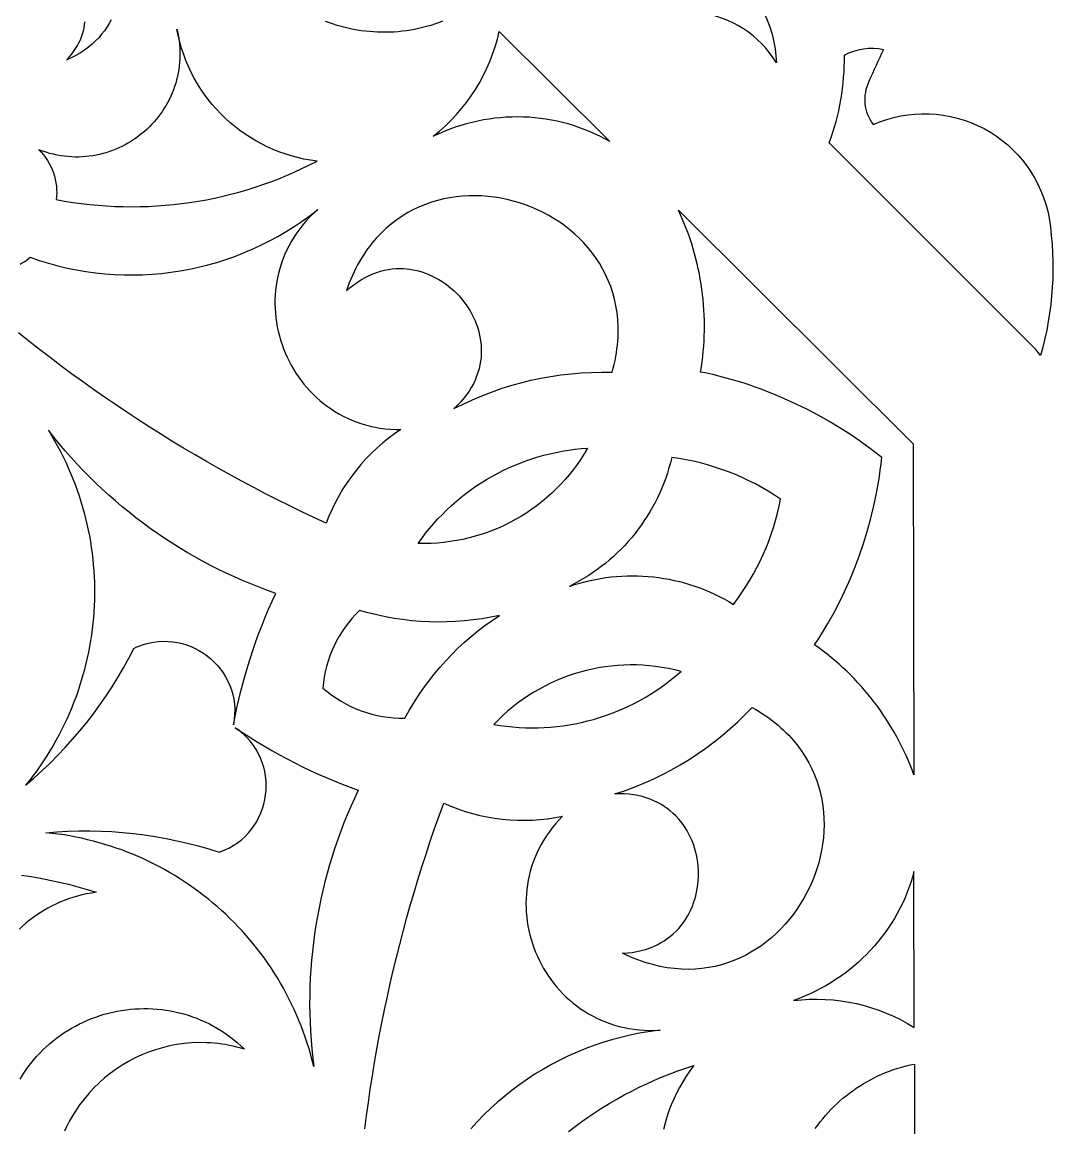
# Model space of a CAD drawing. Extents: x -570 to 570, y -425 to 425.
# Drawn here: x 65.5 to 149.9, y 1.6 to 92.1 of the extents above; entities that cross this region are included whole.
import ezdxf

# ---------------------------------------------------------------- set-up
doc = ezdxf.new("R2010")
doc.units = 0
doc.layers.add('LAYER_1', color=18, linetype='CONTINUOUS')

msp = doc.modelspace()

# ---------------------------------------------------------------- linework, layer by layer
at = {"layer": 'LAYER_1'}
for points in [[(116.767, 97.015, -0.350822), (123.194, 96.49, -0.231059), (127.239, 88.761, 0.23181), (120.933, 92.849)], [(132.802, 89.399, -0.180266), (136.011, 89.852, 0.015682), (134.811, 87.242, 0.285149), (135.164, 83.715, -0.486535), (149.554, 76.045, -0.10766), (148.85, 64.829, 0.027603), (148.082, 65.7), (131.571, 82.211, 0.092596)]]:
    msp.add_lwpolyline(points, format="xyb", close=True, dxfattribs=at)
for points in [[(72.841, 92.281), (72.671, 91.974), (72.484, 91.674), (72.278, 91.382), (72.054, 91.097), (71.812, 90.82), (71.55, 90.553), (71.269, 90.295), (70.969, 90.047), (70.65, 89.811), (70.31, 89.586), (69.951, 89.372), (69.571, 89.172), (69.17, 88.985), (69.384, 89.216), (69.58, 89.45), (69.759, 89.688), (69.921, 89.927), (70.067, 90.168), (70.197, 90.411), (70.311, 90.655), (70.41, 90.9), (70.494, 91.146), (70.563, 91.392), (70.618, 91.638), (70.659, 91.883), (70.686, 92.128)], [(99.938, 92.172), (99.615, 92.048), (99.291, 91.934), (98.965, 91.829), (98.636, 91.732), (98.307, 91.645), (97.975, 91.567), (97.643, 91.498), (97.31, 91.437), (96.975, 91.386), (96.64, 91.343), (96.305, 91.309), (95.969, 91.284), (95.633, 91.267), (95.296, 91.259), (94.96, 91.26), (94.625, 91.269), (94.29, 91.287), (93.955, 91.313), (93.621, 91.347), (93.289, 91.39), (92.957, 91.441), (92.627, 91.5), (92.299, 91.568), (91.972, 91.643), (91.647, 91.727), (91.324, 91.819), (91.004, 91.918), (90.685, 92.026), (90.37, 92.142)], [(65.401, 72.306), (65.56, 72.394), (65.718, 72.492), (65.877, 72.6), (66.036, 72.72), (66.195, 72.852), (66.947, 72.595), (67.703, 72.364), (68.464, 72.159), (69.228, 71.978), (69.996, 71.823), (70.766, 71.692), (71.537, 71.587), (72.31, 71.506), (73.084, 71.451), (73.858, 71.419), (74.631, 71.413), (75.403, 71.43), (76.174, 71.472), (76.942, 71.539), (77.707, 71.629), (78.47, 71.744), (79.228, 71.882), (79.981, 72.045), (80.73, 72.231), (81.472, 72.441), (82.209, 72.674), (82.938, 72.931), (83.66, 73.211), (84.374, 73.514), (85.079, 73.841), (85.775, 74.191), (86.461, 74.563), (87.137, 74.959), (87.802, 75.377), (88.455, 75.818), (89.096, 76.282), (89.724, 76.768), (89.398, 76.467), (89.088, 76.159), (88.795, 75.844), (88.519, 75.522), (88.26, 75.193), (88.017, 74.859), (87.79, 74.519), (87.579, 74.174), (87.385, 73.825), (87.206, 73.471), (87.042, 73.113), (86.894, 72.751), (86.762, 72.387), (86.644, 72.019), (86.542, 71.65), (86.454, 71.278), (86.381, 70.904), (86.322, 70.53), (86.278, 70.154), (86.248, 69.779), (86.232, 69.403), (86.229, 69.027), (86.241, 68.653), (86.266, 68.279), (86.304, 67.907), (86.355, 67.537), (86.42, 67.169), (86.497, 66.804), (86.588, 66.442), (86.69, 66.083), (86.805, 65.728), (86.933, 65.378), (87.072, 65.032), (87.224, 64.691), (87.387, 64.356), (87.561, 64.027), (87.748, 63.703), (87.945, 63.387), (88.154, 63.077), (88.373, 62.775), (88.604, 62.48), (88.845, 62.194), (89.096, 61.917), (89.358, 61.648), (89.63, 61.388), (89.912, 61.139), (90.204, 60.899), (90.505, 60.67), (90.816, 60.452), (91.137, 60.246), (91.466, 60.05), (91.805, 59.868), (92.152, 59.697), (92.508, 59.539), (92.873, 59.395), (93.246, 59.264), (93.628, 59.148), (94.017, 59.046), (94.415, 58.958), (94.82, 58.886), (95.233, 58.83), (95.653, 58.789), (96.081, 58.765), (96.515, 58.758), (96, 58.403), (95.501, 58.03), (95.017, 57.638), (94.551, 57.228), (94.101, 56.801), (93.669, 56.356), (93.255, 55.896), (92.86, 55.419), (92.484, 54.928), (92.126, 54.421), (91.789, 53.901), (91.472, 53.367), (91.176, 52.82), (90.901, 52.261), (90.647, 51.689), (90.416, 51.107), (89.417, 51.57), (88.422, 52.042), (87.432, 52.523), (86.447, 53.013), (85.467, 53.512), (84.492, 54.021), (83.521, 54.537), (82.556, 55.063), (81.595, 55.598), (80.64, 56.141), (79.69, 56.693), (78.745, 57.254), (77.805, 57.824), (76.871, 58.402), (75.942, 58.988), (75.019, 59.584), (74.101, 60.187), (73.189, 60.8), (72.283, 61.42), (71.382, 62.049), (70.487, 62.687), (69.597, 63.332), (68.714, 63.986), (67.837, 64.649), (66.965, 65.319), (66.1, 65.998), (65.241, 66.684)], [(93.583, 1.547), (93.721, 2.638), (93.87, 3.726), (94.029, 4.814), (94.198, 5.899), (94.377, 6.983), (94.566, 8.066), (94.764, 9.146), (94.973, 10.224), (95.192, 11.301), (95.421, 12.375), (95.659, 13.447), (95.908, 14.517), (96.166, 15.585), (96.434, 16.65), (96.712, 17.713), (97, 18.773), (97.298, 19.831), (97.606, 20.887), (97.923, 21.939), (98.25, 22.989), (98.587, 24.036), (98.934, 25.08), (99.29, 26.121), (99.656, 27.16), (100.032, 28.195), (100.608, 27.949), (101.192, 27.726), (101.782, 27.527), (102.379, 27.352), (102.981, 27.201), (103.588, 27.074), (104.198, 26.97), (104.812, 26.891), (105.429, 26.836), (106.047, 26.805), (106.667, 26.799), (107.286, 26.817), (107.906, 26.859), (108.524, 26.926), (109.141, 27.017), (109.755, 27.133), (109.454, 26.82), (109.17, 26.499), (108.902, 26.173), (108.652, 25.84), (108.417, 25.502), (108.199, 25.158), (107.997, 24.81), (107.811, 24.457), (107.641, 24.1), (107.486, 23.74), (107.347, 23.376), (107.223, 23.01), (107.114, 22.64), (107.02, 22.269), (106.941, 21.896), (106.876, 21.522), (106.826, 21.147), (106.79, 20.771), (106.768, 20.395), (106.761, 20.02), (106.767, 19.645), (106.786, 19.271), (106.819, 18.898), (106.866, 18.527), (106.925, 18.159), (106.998, 17.793), (107.083, 17.43), (107.181, 17.07), (107.292, 16.714), (107.414, 16.362), (107.549, 16.014), (107.696, 15.672), (107.855, 15.335), (108.025, 15.003), (108.207, 14.678), (108.4, 14.359), (108.605, 14.047), (108.82, 13.742), (109.046, 13.445), (109.283, 13.155), (109.53, 12.875), (109.788, 12.603), (110.056, 12.34), (110.334, 12.086), (110.622, 11.843), (110.919, 11.61), (111.226, 11.388), (111.542, 11.177), (111.868, 10.977), (112.202, 10.79), (112.545, 10.614), (112.897, 10.451), (113.258, 10.302), (113.627, 10.166), (114.004, 10.043), (114.389, 9.935), (114.782, 9.842), (115.183, 9.763), (115.591, 9.7), (116.007, 9.653), (116.43, 9.622), (116.86, 9.608), (117.296, 9.61), (117.74, 9.63), (116.953, 9.527), (116.172, 9.399), (115.399, 9.246), (114.634, 9.069), (113.877, 8.868), (113.129, 8.644), (112.391, 8.396), (111.662, 8.126), (110.944, 7.833), (110.237, 7.518), (109.54, 7.182), (108.856, 6.824), (108.184, 6.444), (107.524, 6.045), (106.878, 5.624), (106.246, 5.184), (105.627, 4.724), (105.024, 4.244), (104.435, 3.746), (103.862, 3.229), (103.306, 2.694), (102.765, 2.14), (102.242, 1.569)], [(65.511, 22.312), (66.284, 22.196), (67.055, 22.063), (67.823, 21.913), (68.587, 21.746), (69.348, 21.561), (70.106, 21.36), (70.859, 21.142), (71.607, 20.906), (71.212, 20.847), (70.823, 20.775), (70.441, 20.691), (70.066, 20.595), (69.698, 20.487), (69.336, 20.368), (68.982, 20.237), (68.635, 20.095), (68.296, 19.943), (67.964, 19.78), (67.639, 19.607), (67.323, 19.424), (67.014, 19.232), (66.713, 19.03), (66.42, 18.819), (66.135, 18.599), (65.858, 18.371), (65.59, 18.135), (65.331, 17.891)], [(65.388, 5.63), (65.59, 5.96), (65.801, 6.281), (66.021, 6.593), (66.251, 6.895), (66.489, 7.189), (66.735, 7.473), (66.989, 7.748), (67.251, 8.014), (67.521, 8.27), (67.797, 8.517), (68.081, 8.754), (68.371, 8.981), (68.667, 9.198), (68.97, 9.406), (69.278, 9.604), (69.592, 9.792), (69.911, 9.97), (70.235, 10.137), (70.564, 10.295), (70.897, 10.442), (71.234, 10.579), (71.575, 10.706), (71.92, 10.822), (72.268, 10.928), (72.618, 11.023), (72.972, 11.108), (73.328, 11.182), (73.686, 11.245), (74.046, 11.297), (74.407, 11.338), (74.77, 11.369), (75.134, 11.388), (75.498, 11.396), (75.863, 11.393), (76.228, 11.379), (76.593, 11.353), (76.958, 11.316), (77.322, 11.268), (77.685, 11.208), (78.047, 11.137), (78.407, 11.053), (78.766, 10.958), (79.122, 10.852), (79.476, 10.733), (79.828, 10.603), (80.176, 10.46), (80.522, 10.305), (80.864, 10.139), (81.202, 9.96), (81.536, 9.769), (81.866, 9.565), (82.191, 9.349), (82.511, 9.12), (82.827, 8.879), (83.136, 8.626), (83.441, 8.36), (83.739, 8.08), (83.429, 8.17), (83.119, 8.251), (82.809, 8.324), (82.499, 8.389), (82.188, 8.445), (81.878, 8.493), (81.568, 8.532), (81.258, 8.564), (80.949, 8.588), (80.64, 8.603), (80.026, 8.611), (79.415, 8.588), (78.809, 8.534), (78.209, 8.451), (77.616, 8.338), (77.031, 8.197), (76.455, 8.028), (75.889, 7.83), (75.334, 7.606), (74.791, 7.356), (74.261, 7.079), (73.745, 6.777), (73.245, 6.45), (72.76, 6.099), (72.292, 5.724), (71.843, 5.326), (71.412, 4.905), (71.002, 4.463), (70.612, 3.998), (70.245, 3.513), (69.901, 3.008), (69.738, 2.747), (69.581, 2.482), (69.431, 2.212), (69.286, 1.938), (69.149, 1.658), (69.018, 1.374)], [(110.231, 1.333), (110.774, 1.748), (111.325, 2.152), (111.885, 2.544), (112.453, 2.925), (113.029, 3.294), (113.613, 3.65), (114.204, 3.995), (114.803, 4.327), (115.409, 4.647), (116.023, 4.955), (116.643, 5.249), (117.27, 5.531), (117.903, 5.8), (118.543, 6.056), (119.189, 6.299), (119.841, 6.529), (120.499, 6.745), (120.173, 6.31), (119.867, 5.865), (119.581, 5.411), (119.316, 4.948), (119.07, 4.478), (118.844, 3.999), (118.638, 3.514), (118.453, 3.023), (118.287, 2.526), (118.142, 2.024), (118.017, 1.518)], [(130.422, 1.59), (130.619, 1.861), (130.824, 2.127), (131.034, 2.388), (131.252, 2.643), (131.475, 2.894), (131.705, 3.138), (131.942, 3.377), (132.184, 3.61), (132.433, 3.837), (132.688, 4.057), (132.948, 4.271), (133.215, 4.479), (133.487, 4.68), (133.765, 4.874), (134.048, 5.061), (134.337, 5.241), (134.631, 5.413), (134.93, 5.578), (135.235, 5.736), (135.545, 5.885), (135.86, 6.027), (136.18, 6.161), (136.504, 6.286), (136.834, 6.403), (137.168, 6.511), (137.506, 6.61), (137.849, 6.701), (138.197, 6.783), (138.549, 6.855), (138.656, -57.137)]]:
    msp.add_lwpolyline(points, dxfattribs=at)
for points in [[(66.922, 81.652), (67.116, 81.446), (67.298, 81.231), (67.467, 81.006), (67.622, 80.772), (67.764, 80.531), (67.892, 80.282), (68.006, 80.027), (68.105, 79.766), (68.189, 79.501), (68.259, 79.232), (68.313, 78.959), (68.351, 78.685), (68.374, 78.409), (68.38, 78.132), (68.37, 77.855), (68.344, 77.579), (69.025, 77.455), (69.708, 77.347), (70.391, 77.252), (71.076, 77.173), (71.761, 77.107), (72.447, 77.057), (73.133, 77.021), (73.818, 76.999), (74.504, 76.992), (75.189, 76.999), (75.873, 77.02), (76.556, 77.056), (77.238, 77.106), (77.919, 77.17), (78.598, 77.248), (79.275, 77.341), (79.95, 77.448), (80.623, 77.568), (81.293, 77.703), (81.96, 77.852), (82.625, 78.015), (83.286, 78.192), (83.944, 78.383), (84.598, 78.587), (85.249, 78.806), (85.895, 79.038), (86.537, 79.285), (87.174, 79.545), (87.807, 79.818), (88.434, 80.106), (89.057, 80.407), (89.674, 80.722), (89.136, 80.797), (88.604, 80.893), (88.081, 81.011), (87.565, 81.148), (87.058, 81.306), (86.559, 81.483), (86.07, 81.679), (85.591, 81.893), (85.122, 82.126), (84.664, 82.377), (84.216, 82.645), (83.781, 82.93), (83.357, 83.231), (82.946, 83.549), (82.549, 83.882), (82.164, 84.23), (81.793, 84.593), (81.437, 84.971), (81.096, 85.362), (80.77, 85.767), (80.459, 86.185), (80.165, 86.615), (79.887, 87.058), (79.627, 87.512), (79.384, 87.978), (79.159, 88.455), (78.952, 88.942), (78.765, 89.439), (78.597, 89.946), (78.448, 90.462), (78.32, 90.987), (78.213, 91.52), (78.282, 91.209), (78.34, 90.9), (78.387, 90.592), (78.421, 90.286), (78.445, 89.982), (78.458, 89.681), (78.46, 89.382), (78.451, 89.085), (78.432, 88.791), (78.403, 88.5), (78.364, 88.212), (78.315, 87.927), (78.256, 87.645), (78.188, 87.367), (78.11, 87.093), (78.024, 86.823), (77.928, 86.556), (77.824, 86.294), (77.711, 86.037), (77.59, 85.783), (77.461, 85.535), (77.324, 85.291), (77.18, 85.052), (77.027, 84.819), (76.867, 84.591), (76.701, 84.368), (76.527, 84.151), (76.346, 83.94), (76.159, 83.735), (75.965, 83.537), (75.765, 83.344), (75.559, 83.158), (75.347, 82.979), (75.13, 82.807), (74.907, 82.641), (74.679, 82.483), (74.446, 82.333), (74.207, 82.189), (73.965, 82.054), (73.717, 81.926), (73.466, 81.806), (73.21, 81.695), (72.95, 81.592), (72.686, 81.497), (72.419, 81.411), (72.149, 81.334), (71.875, 81.266), (71.599, 81.207), (71.319, 81.158), (71.037, 81.118), (70.753, 81.088), (70.466, 81.067), (70.177, 81.057), (69.887, 81.057), (69.595, 81.067), (69.301, 81.088), (69.006, 81.119), (68.71, 81.161), (68.413, 81.214), (68.115, 81.279), (67.817, 81.354), (67.519, 81.442), (67.22, 81.541)], [(113.607, 82.316), (113.201, 82.544), (112.788, 82.759), (112.37, 82.96), (111.946, 83.148), (111.517, 83.322), (111.084, 83.483), (110.645, 83.629), (110.203, 83.762), (109.757, 83.882), (109.307, 83.987), (108.854, 84.079), (108.398, 84.157), (107.939, 84.221), (107.479, 84.271), (107.016, 84.307), (106.552, 84.329), (106.087, 84.337), (105.62, 84.331), (105.153, 84.311), (104.686, 84.277), (104.219, 84.229), (103.752, 84.166), (103.286, 84.089), (102.821, 83.998), (102.357, 83.893), (101.895, 83.773), (101.435, 83.639), (100.978, 83.491), (100.523, 83.328), (100.071, 83.15), (99.622, 82.958), (99.177, 82.752), (99.681, 83.168), (100.165, 83.605), (100.628, 84.06), (101.071, 84.533), (101.492, 85.023), (101.891, 85.53), (102.268, 86.052), (102.623, 86.589), (102.954, 87.14), (103.261, 87.704), (103.543, 88.281), (103.801, 88.869), (104.034, 89.467), (104.241, 90.076), (104.422, 90.694), (104.576, 91.32)], [(113.802, 63.448), (113.891, 63.774), (113.971, 64.098), (114.042, 64.419), (114.104, 64.737), (114.158, 65.053), (114.203, 65.365), (114.24, 65.675), (114.269, 65.982), (114.289, 66.286), (114.301, 66.587), (114.305, 66.885), (114.302, 67.18), (114.271, 67.76), (114.211, 68.327), (114.122, 68.882), (114.005, 69.423), (113.86, 69.95), (113.69, 70.464), (113.494, 70.963), (113.273, 71.447), (113.03, 71.917), (112.764, 72.371), (112.477, 72.81), (112.169, 73.233), (111.841, 73.64), (111.495, 74.03), (111.131, 74.403), (110.75, 74.759), (110.353, 75.098), (109.942, 75.419), (109.517, 75.722), (109.078, 76.007), (108.628, 76.273), (108.166, 76.52), (107.694, 76.747), (107.213, 76.955), (106.724, 77.143), (106.227, 77.311), (105.724, 77.458), (105.215, 77.584), (104.702, 77.689), (104.185, 77.773), (103.666, 77.835), (103.144, 77.874), (102.622, 77.891), (102.1, 77.886), (101.58, 77.857), (101.061, 77.805), (100.545, 77.729), (100.033, 77.629), (99.527, 77.505), (99.025, 77.356), (98.531, 77.183), (98.044, 76.984), (97.566, 76.759), (97.098, 76.509), (96.64, 76.232), (96.193, 75.929), (95.759, 75.599), (95.338, 75.241), (94.932, 74.857), (94.54, 74.444), (94.351, 74.227), (94.165, 74.004), (93.984, 73.773), (93.807, 73.535), (93.635, 73.289), (93.467, 73.037), (93.304, 72.777), (93.146, 72.51), (92.993, 72.236), (92.845, 71.954), (92.702, 71.665), (92.564, 71.368), (92.432, 71.064), (92.306, 70.753), (92.185, 70.434), (92.07, 70.107), (92.373, 70.371), (92.678, 70.612), (92.987, 70.832), (93.297, 71.031), (93.61, 71.208), (93.924, 71.365), (94.239, 71.502), (94.554, 71.619), (94.87, 71.717), (95.186, 71.797), (95.502, 71.858), (95.816, 71.901), (96.129, 71.927), (96.44, 71.936), (96.749, 71.928), (97.056, 71.904), (97.36, 71.865), (97.66, 71.81), (97.956, 71.74), (98.249, 71.656), (98.536, 71.559), (98.819, 71.448), (99.097, 71.323), (99.368, 71.187), (99.634, 71.038), (99.893, 70.877), (100.144, 70.705), (100.389, 70.523), (100.626, 70.33), (100.854, 70.127), (101.074, 69.915), (101.285, 69.693), (101.487, 69.463), (101.678, 69.225), (101.86, 68.979), (102.031, 68.726), (102.191, 68.466), (102.339, 68.199), (102.476, 67.927), (102.6, 67.649), (102.712, 67.366), (102.811, 67.079), (102.896, 66.787), (102.967, 66.491), (103.025, 66.193), (103.067, 65.891), (103.095, 65.587), (103.107, 65.281), (103.103, 64.973), (103.083, 64.664), (103.047, 64.355), (102.993, 64.045), (102.922, 63.736), (102.833, 63.427), (102.726, 63.119), (102.6, 62.813), (102.455, 62.509), (102.29, 62.207), (102.106, 61.909), (101.901, 61.613), (101.676, 61.321), (101.429, 61.034), (101.161, 60.751), (100.872, 60.473), (101.624, 60.851), (102.387, 61.204), (103.159, 61.532), (103.941, 61.835), (104.731, 62.113), (105.529, 62.365), (106.334, 62.591), (107.146, 62.791), (107.963, 62.966), (108.786, 63.114), (109.614, 63.236), (110.446, 63.332), (111.281, 63.401), (112.119, 63.444), (112.96, 63.459)], [(138.436, 57.601), (138.488, 30.527), (138.339, 30.927), (138.182, 31.324), (138.018, 31.717), (137.847, 32.106), (137.669, 32.492), (137.483, 32.874), (137.29, 33.252), (137.091, 33.625), (136.884, 33.995), (136.67, 34.361), (136.45, 34.722), (136.223, 35.079), (135.989, 35.431), (135.749, 35.779), (135.502, 36.122), (135.248, 36.461), (134.989, 36.794), (134.723, 37.123), (134.45, 37.446), (134.172, 37.765), (133.887, 38.078), (133.596, 38.386), (133.3, 38.688), (132.997, 38.985), (132.688, 39.276), (132.374, 39.562), (132.054, 39.842), (131.729, 40.116), (131.397, 40.384), (131.061, 40.646), (130.719, 40.902), (130.371, 41.151), (130.653, 41.584), (130.928, 42.02), (131.457, 42.903), (131.958, 43.8), (132.432, 44.711), (132.878, 45.635), (133.295, 46.572), (133.684, 47.52), (134.045, 48.479), (134.376, 49.449), (134.678, 50.428), (134.951, 51.417), (135.194, 52.414), (135.407, 53.418), (135.59, 54.43), (135.67, 54.938), (135.742, 55.448), (135.807, 55.96), (135.864, 56.472), (135.057, 57.1), (134.228, 57.706), (133.378, 58.291), (132.509, 58.853), (131.621, 59.391), (130.716, 59.904), (129.796, 60.392), (128.862, 60.853), (127.915, 61.286), (126.957, 61.691), (126.474, 61.882), (125.988, 62.066), (125.501, 62.243), (125.011, 62.411), (124.52, 62.572), (124.026, 62.725), (123.532, 62.87), (123.036, 63.006), (122.538, 63.134), (122.04, 63.254), (121.541, 63.365), (121.041, 63.468), (121.109, 63.891), (121.169, 64.314), (121.22, 64.737), (121.263, 65.162), (121.298, 65.586), (121.325, 66.01), (121.344, 66.435), (121.355, 66.859), (121.357, 67.284), (121.352, 67.708), (121.338, 68.131), (121.317, 68.554), (121.287, 68.976), (121.25, 69.398), (121.204, 69.818), (121.15, 70.238), (121.089, 70.656), (121.02, 71.074), (120.942, 71.49), (120.857, 71.904), (120.764, 72.317), (120.663, 72.728), (120.554, 73.137), (120.437, 73.545), (120.313, 73.95), (120.181, 74.353), (120.04, 74.754), (119.893, 75.153), (119.737, 75.549), (119.574, 75.943), (119.403, 76.333), (119.224, 76.721)], [(65.831, 29.671), (66.514, 30.257), (67.18, 30.86), (67.831, 31.479), (68.465, 32.114), (69.082, 32.765), (69.682, 33.431), (70.265, 34.112), (70.83, 34.808), (71.377, 35.517), (71.906, 36.241), (72.417, 36.979), (72.909, 37.729), (73.382, 38.492), (73.836, 39.268), (74.27, 40.057), (74.684, 40.857), (74.884, 40.949), (75.084, 41.033), (75.486, 41.177), (75.888, 41.289), (76.291, 41.37), (76.691, 41.421), (77.09, 41.443), (77.484, 41.436), (77.874, 41.402), (78.258, 41.342), (78.635, 41.256), (79.003, 41.144), (79.362, 41.009), (79.711, 40.851), (80.048, 40.67), (80.372, 40.469), (80.683, 40.246), (80.978, 40.004), (81.257, 39.743), (81.519, 39.465), (81.762, 39.169), (81.986, 38.857), (82.189, 38.53), (82.37, 38.188), (82.529, 37.833), (82.663, 37.466), (82.772, 37.086), (82.854, 36.695), (82.909, 36.295), (82.935, 35.885), (82.932, 35.467), (82.897, 35.041), (82.868, 34.826), (82.831, 34.609), (82.967, 35.304), (83.114, 35.997), (83.272, 36.687), (83.441, 37.375), (83.621, 38.059), (83.811, 38.741), (84.012, 39.419), (84.223, 40.094), (84.446, 40.765), (84.678, 41.433), (84.922, 42.098), (85.175, 42.758), (85.439, 43.415), (85.714, 44.067), (85.999, 44.716), (86.294, 45.36), (85.606, 45.605), (84.924, 45.862), (84.247, 46.131), (83.576, 46.412), (82.911, 46.705), (82.251, 47.01), (81.598, 47.327), (80.951, 47.654), (80.311, 47.994), (79.677, 48.344), (79.05, 48.706), (78.43, 49.079), (77.817, 49.463), (77.211, 49.858), (76.612, 50.264), (76.021, 50.681), (75.437, 51.108), (74.861, 51.545), (74.293, 51.993), (73.733, 52.451), (73.181, 52.92), (72.638, 53.398), (72.103, 53.887), (71.577, 54.385), (71.059, 54.893), (70.55, 55.411), (70.051, 55.938), (69.56, 56.475), (69.079, 57.021), (68.607, 57.576), (68.145, 58.141), (67.693, 58.714), (67.954, 58.285), (68.205, 57.852), (68.448, 57.415), (68.68, 56.976), (68.904, 56.533), (69.117, 56.086), (69.322, 55.637), (69.517, 55.186), (69.703, 54.731), (69.879, 54.274), (70.046, 53.815), (70.204, 53.354), (70.352, 52.89), (70.491, 52.424), (70.62, 51.957), (70.741, 51.488), (70.852, 51.017), (70.954, 50.545), (71.046, 50.072), (71.13, 49.597), (71.204, 49.122), (71.269, 48.645), (71.324, 48.168), (71.371, 47.691), (71.408, 47.213), (71.436, 46.734), (71.455, 46.255), (71.465, 45.777), (71.466, 45.298), (71.457, 44.82), (71.44, 44.342), (71.413, 43.864), (71.377, 43.388), (71.333, 42.912), (71.279, 42.436), (71.216, 41.962), (71.144, 41.489), (71.063, 41.018), (70.973, 40.548), (70.874, 40.079), (70.766, 39.612), (70.649, 39.148), (70.523, 38.685), (70.388, 38.224), (70.245, 37.765), (70.092, 37.309), (69.93, 36.856), (69.76, 36.405), (69.58, 35.957), (69.392, 35.512), (69.195, 35.07), (68.989, 34.632), (68.774, 34.196), (68.551, 33.765), (68.318, 33.337), (68.077, 32.912), (67.827, 32.492), (67.568, 32.076), (67.3, 31.664), (67.024, 31.256), (66.739, 30.853), (66.445, 30.454), (66.143, 30.06)], [(97.932, 49.438), (98.236, 49.862), (98.552, 50.276), (98.879, 50.68), (99.216, 51.073), (99.563, 51.456), (99.92, 51.828), (100.286, 52.189), (100.662, 52.539), (101.047, 52.878), (101.44, 53.206), (101.843, 53.522), (102.253, 53.827), (102.672, 54.119), (103.098, 54.4), (103.532, 54.669), (103.973, 54.925), (104.421, 55.169), (104.875, 55.401), (105.336, 55.62), (105.803, 55.826), (106.277, 56.019), (106.755, 56.2), (107.239, 56.366), (107.729, 56.52), (108.223, 56.66), (108.721, 56.786), (109.224, 56.898), (109.731, 56.996), (110.242, 57.081), (110.757, 57.15), (111.274, 57.206), (111.795, 57.247), (111.522, 56.787), (111.235, 56.34), (110.935, 55.904), (110.621, 55.481), (110.294, 55.069), (109.954, 54.671), (109.601, 54.285), (109.237, 53.912), (108.862, 53.553), (108.475, 53.207), (108.077, 52.874), (107.67, 52.556), (107.252, 52.251), (106.824, 51.961), (106.387, 51.686), (105.942, 51.425), (105.488, 51.179), (105.026, 50.948), (104.556, 50.733), (104.08, 50.534), (103.596, 50.35), (103.106, 50.182), (102.609, 50.031), (102.107, 49.896), (101.6, 49.778), (101.087, 49.677), (100.571, 49.593), (100.05, 49.526), (99.525, 49.477), (98.997, 49.446), (98.465, 49.433)], [(127.578, 53.078), (127.079, 53.407), (126.569, 53.723), (126.049, 54.024), (125.521, 54.31), (124.984, 54.581), (124.439, 54.837), (123.887, 55.077), (123.328, 55.3), (122.762, 55.508), (122.192, 55.698), (121.616, 55.872), (121.035, 56.028), (120.451, 56.167), (119.864, 56.288), (119.273, 56.391), (118.681, 56.475), (118.574, 56.047), (118.456, 55.623), (118.327, 55.204), (118.186, 54.79), (118.035, 54.382), (117.872, 53.978), (117.699, 53.579), (117.515, 53.187), (117.32, 52.8), (117.116, 52.418), (116.901, 52.044), (116.676, 51.675), (116.441, 51.313), (116.197, 50.958), (115.943, 50.61), (115.68, 50.268), (115.407, 49.935), (115.126, 49.608), (114.836, 49.29), (114.536, 48.979), (114.229, 48.676), (113.912, 48.382), (113.588, 48.096), (113.255, 47.819), (112.915, 47.551), (112.566, 47.292), (112.21, 47.042), (111.846, 46.801), (111.475, 46.57), (111.097, 46.349), (110.712, 46.138), (110.32, 45.938), (110.739, 46.076), (111.162, 46.203), (111.586, 46.317), (112.012, 46.419), (112.44, 46.509), (112.87, 46.587), (113.3, 46.653), (113.732, 46.707), (114.164, 46.748), (114.597, 46.778), (115.029, 46.796), (115.462, 46.802), (115.895, 46.796), (116.327, 46.779), (116.758, 46.749), (117.188, 46.708), (117.617, 46.654), (118.044, 46.59), (118.469, 46.513), (118.893, 46.425), (119.314, 46.325), (119.732, 46.213), (120.148, 46.09), (120.561, 45.955), (120.97, 45.808), (121.376, 45.65), (121.778, 45.481), (122.177, 45.3), (122.57, 45.108), (122.96, 44.904), (123.344, 44.689), (123.724, 44.462), (124.082, 44.941), (124.425, 45.429), (124.753, 45.926), (125.066, 46.433), (125.364, 46.948), (125.646, 47.471), (125.912, 48.002), (126.163, 48.541), (126.397, 49.087), (126.616, 49.639), (126.818, 50.198), (127.003, 50.763), (127.173, 51.334), (127.325, 51.91), (127.46, 52.492)], [(90.158, 37.618), (90.511, 37.322), (90.876, 37.044), (91.253, 36.784), (91.64, 36.543), (92.037, 36.319), (92.443, 36.115), (92.857, 35.93), (93.28, 35.764), (93.709, 35.617), (94.146, 35.49), (94.588, 35.384), (95.035, 35.297), (95.486, 35.232), (95.941, 35.187), (96.4, 35.163), (96.86, 35.16), (97.212, 35.792), (97.583, 36.412), (97.973, 37.019), (98.382, 37.612), (98.808, 38.192), (99.252, 38.758), (99.714, 39.309), (100.193, 39.845), (100.688, 40.366), (101.199, 40.871), (101.727, 41.36), (102.27, 41.833), (102.828, 42.288), (103.401, 42.727), (103.988, 43.147), (104.589, 43.55), (103.878, 43.406), (103.164, 43.285), (102.447, 43.186), (101.728, 43.11), (101.008, 43.056), (100.286, 43.026), (99.564, 43.018), (98.843, 43.032), (98.122, 43.069), (97.402, 43.129), (96.685, 43.212), (95.97, 43.317), (95.259, 43.444), (94.551, 43.595), (93.848, 43.768), (93.149, 43.964), (92.829, 43.644), (92.525, 43.311), (92.238, 42.965), (91.967, 42.608), (91.714, 42.239), (91.479, 41.859), (91.261, 41.469), (91.062, 41.07), (90.881, 40.663), (90.719, 40.247), (90.576, 39.823), (90.452, 39.393), (90.348, 38.957), (90.265, 38.516), (90.201, 38.069)], [(104.137, 34.637), (104.653, 34.555), (105.169, 34.487), (105.685, 34.434), (106.202, 34.396), (106.718, 34.373), (107.233, 34.364), (107.747, 34.37), (108.26, 34.39), (108.772, 34.424), (109.281, 34.473), (109.789, 34.535), (110.294, 34.612), (110.797, 34.703), (111.296, 34.808), (111.793, 34.926), (112.285, 35.058), (112.774, 35.204), (113.259, 35.364), (113.739, 35.536), (114.214, 35.723), (114.685, 35.922), (115.15, 36.135), (115.609, 36.361), (116.063, 36.6), (116.51, 36.852), (116.951, 37.117), (117.385, 37.395), (117.812, 37.685), (118.232, 37.988), (118.644, 38.304), (119.048, 38.632), (119.444, 38.973), (118.926, 39.103), (118.406, 39.215), (117.886, 39.308), (117.364, 39.384), (116.842, 39.441), (116.32, 39.481), (115.798, 39.503), (115.277, 39.507), (114.757, 39.494), (114.239, 39.463), (113.724, 39.415), (113.21, 39.35), (112.7, 39.268), (112.193, 39.169), (111.69, 39.053), (111.191, 38.921), (110.697, 38.772), (110.208, 38.607), (109.724, 38.425), (109.247, 38.227), (108.775, 38.013), (108.311, 37.784), (107.854, 37.538), (107.405, 37.277), (106.963, 37), (106.531, 36.708), (106.107, 36.4), (105.692, 36.078), (105.288, 35.74), (104.893, 35.387), (104.51, 35.019)], [(125.255, 36.029), (125.549, 35.862), (125.835, 35.691), (126.113, 35.516), (126.383, 35.336), (126.644, 35.152), (126.898, 34.964), (127.143, 34.771), (127.381, 34.575), (127.611, 34.376), (127.833, 34.173), (128.047, 33.966), (128.253, 33.756), (128.643, 33.325), (129.003, 32.883), (129.334, 32.429), (129.635, 31.965), (129.907, 31.491), (130.151, 31.008), (130.367, 30.518), (130.555, 30.02), (130.716, 29.517), (130.851, 29.008), (130.959, 28.495), (131.042, 27.979), (131.1, 27.46), (131.132, 26.939), (131.141, 26.418), (131.125, 25.897), (131.086, 25.377), (131.023, 24.859), (130.938, 24.344), (130.831, 23.832), (130.702, 23.326), (130.552, 22.824), (130.381, 22.329), (130.189, 21.841), (129.978, 21.362), (129.746, 20.891), (129.496, 20.43), (129.227, 19.981), (128.94, 19.543), (128.635, 19.117), (128.313, 18.705), (127.973, 18.307), (127.618, 17.925), (127.246, 17.559), (126.859, 17.209), (126.456, 16.878), (126.039, 16.566), (125.608, 16.273), (125.162, 16.001), (124.704, 15.75), (124.232, 15.521), (123.748, 15.316), (123.252, 15.135), (122.744, 14.979), (122.225, 14.849), (121.695, 14.746), (121.155, 14.67), (120.605, 14.624), (120.046, 14.606), (119.478, 14.619), (119.19, 14.637), (118.901, 14.663), (118.61, 14.697), (118.316, 14.739), (118.021, 14.79), (117.724, 14.848), (117.425, 14.916), (117.124, 14.992), (116.821, 15.076), (116.517, 15.17), (116.212, 15.272), (115.904, 15.383), (115.596, 15.504), (115.286, 15.634), (114.974, 15.773), (114.662, 15.921), (115.062, 15.95), (115.449, 15.997), (115.822, 16.061), (116.181, 16.141), (116.528, 16.238), (116.86, 16.35), (117.179, 16.477), (117.485, 16.619), (117.777, 16.774), (118.056, 16.942), (118.321, 17.122), (118.574, 17.315), (118.813, 17.519), (119.038, 17.734), (119.25, 17.958), (119.45, 18.193), (119.636, 18.436), (119.808, 18.688), (119.968, 18.947), (120.115, 19.213), (120.248, 19.486), (120.369, 19.765), (120.476, 20.049), (120.571, 20.338), (120.652, 20.632), (120.721, 20.928), (120.776, 21.228), (120.819, 21.53), (120.849, 21.834), (120.866, 22.139), (120.871, 22.445), (120.862, 22.75), (120.841, 23.055), (120.807, 23.359), (120.761, 23.661), (120.702, 23.961), (120.63, 24.257), (120.546, 24.55), (120.449, 24.839), (120.34, 25.123), (120.218, 25.401), (120.084, 25.674), (119.937, 25.94), (119.778, 26.199), (119.606, 26.45), (119.422, 26.693), (119.226, 26.927), (119.018, 27.151), (118.797, 27.365), (118.564, 27.568), (118.319, 27.76), (118.061, 27.94), (117.792, 28.107), (117.51, 28.262), (117.216, 28.402), (116.911, 28.529), (116.593, 28.64), (116.263, 28.736), (115.921, 28.815), (115.567, 28.878), (115.202, 28.924), (114.824, 28.952), (114.435, 28.961), (114.033, 28.951), (114.832, 29.219), (115.62, 29.511), (116.397, 29.828), (117.162, 30.169), (117.916, 30.534), (118.657, 30.923), (119.385, 31.335), (120.099, 31.769), (120.799, 32.227), (121.484, 32.706), (122.154, 33.207), (122.808, 33.73), (123.446, 34.274), (124.066, 34.839), (124.67, 35.424)], [(67.499, 25.785), (68.396, 25.857), (69.293, 25.905), (70.19, 25.93), (71.087, 25.933), (71.984, 25.912), (72.879, 25.869), (73.772, 25.803), (74.664, 25.714), (75.553, 25.602), (76.439, 25.468), (77.321, 25.311), (78.2, 25.131), (79.075, 24.929), (79.945, 24.704), (80.81, 24.457), (81.669, 24.188), (81.875, 24.264), (82.076, 24.347), (82.461, 24.531), (82.824, 24.738), (83.165, 24.966), (83.484, 25.214), (83.78, 25.482), (84.054, 25.766), (84.304, 26.067), (84.532, 26.382), (84.736, 26.71), (84.917, 27.049), (85.074, 27.399), (85.208, 27.758), (85.317, 28.125), (85.403, 28.497), (85.464, 28.874), (85.5, 29.254), (85.512, 29.635), (85.499, 30.017), (85.461, 30.398), (85.397, 30.777), (85.308, 31.151), (85.194, 31.52), (85.054, 31.883), (84.887, 32.237), (84.695, 32.581), (84.476, 32.915), (84.231, 33.236), (83.959, 33.543), (83.66, 33.835), (83.334, 34.111), (83.161, 34.242), (82.981, 34.368), (83.57, 33.975), (84.165, 33.591), (84.765, 33.217), (85.372, 32.853), (85.983, 32.498), (86.601, 32.153), (87.223, 31.818), (87.851, 31.493), (88.484, 31.178), (89.121, 30.872), (89.764, 30.577), (90.411, 30.292), (91.063, 30.017), (91.719, 29.752), (92.379, 29.497), (93.044, 29.253), (92.733, 28.593), (92.435, 27.927), (92.148, 27.258), (91.875, 26.583), (91.614, 25.905), (91.365, 25.223), (91.129, 24.536), (90.906, 23.846), (90.695, 23.153), (90.497, 22.456), (90.312, 21.757), (90.139, 21.054), (89.979, 20.348), (89.832, 19.64), (89.698, 18.93), (89.577, 18.217), (89.468, 17.502), (89.373, 16.785), (89.29, 16.067), (89.22, 15.347), (89.163, 14.626), (89.12, 13.903), (89.089, 13.179), (89.071, 12.455), (89.067, 11.73), (89.075, 11.004), (89.097, 10.278), (89.132, 9.552), (89.18, 8.826), (89.242, 8.1), (89.316, 7.375), (89.404, 6.65), (89.284, 7.138), (89.154, 7.621), (89.015, 8.101), (88.867, 8.575), (88.71, 9.046), (88.545, 9.512), (88.371, 9.973), (88.188, 10.43), (87.996, 10.881), (87.797, 11.328), (87.589, 11.77), (87.372, 12.207), (87.148, 12.639), (86.916, 13.065), (86.676, 13.487), (86.428, 13.902), (86.173, 14.313), (85.91, 14.718), (85.639, 15.117), (85.362, 15.51), (85.077, 15.897), (84.785, 16.279), (84.486, 16.654), (84.18, 17.024), (83.867, 17.387), (83.548, 17.744), (83.222, 18.094), (82.889, 18.439), (82.55, 18.776), (82.205, 19.107), (81.854, 19.431), (81.497, 19.749), (81.133, 20.059), (80.764, 20.363), (80.389, 20.659), (80.009, 20.948), (79.623, 21.23), (79.231, 21.505), (78.835, 21.772), (78.433, 22.032), (78.026, 22.284), (77.614, 22.529), (77.197, 22.766), (76.775, 22.994), (76.349, 23.215), (75.918, 23.428), (75.482, 23.633), (75.042, 23.829), (74.598, 24.018), (74.15, 24.197), (73.698, 24.369), (73.242, 24.532), (72.782, 24.686), (72.318, 24.831), (71.851, 24.968), (71.38, 25.095), (70.905, 25.214), (70.428, 25.324), (69.947, 25.424), (69.463, 25.515), (68.976, 25.597), (68.487, 25.669), (67.994, 25.732)], [(138.496, 22.602), (138.372, 22.153), (138.233, 21.709), (138.081, 21.27), (137.916, 20.838), (137.737, 20.411), (137.545, 19.99), (137.34, 19.576), (137.123, 19.168), (136.893, 18.767), (136.651, 18.374), (136.397, 17.988), (136.131, 17.609), (135.853, 17.239), (135.564, 16.877), (135.263, 16.523), (134.952, 16.178), (134.63, 15.843), (134.297, 15.516), (133.954, 15.199), (133.6, 14.891), (133.237, 14.594), (132.863, 14.307), (132.48, 14.03), (132.088, 13.765), (131.687, 13.51), (131.276, 13.266), (130.857, 13.035), (130.429, 12.814), (129.993, 12.606), (129.548, 12.411), (129.096, 12.228), (128.636, 12.057), (129.286, 12.121), (129.937, 12.157), (130.586, 12.166), (131.234, 12.146), (131.878, 12.1), (132.519, 12.026), (133.155, 11.926), (133.785, 11.799), (134.409, 11.646), (135.025, 11.466), (135.633, 11.261), (136.232, 11.03), (136.821, 10.773), (137.398, 10.492), (137.964, 10.185), (138.516, 9.853)]]:
    msp.add_lwpolyline(points, close=True, dxfattribs=at)

doc.saveas('drawing.dxf')
